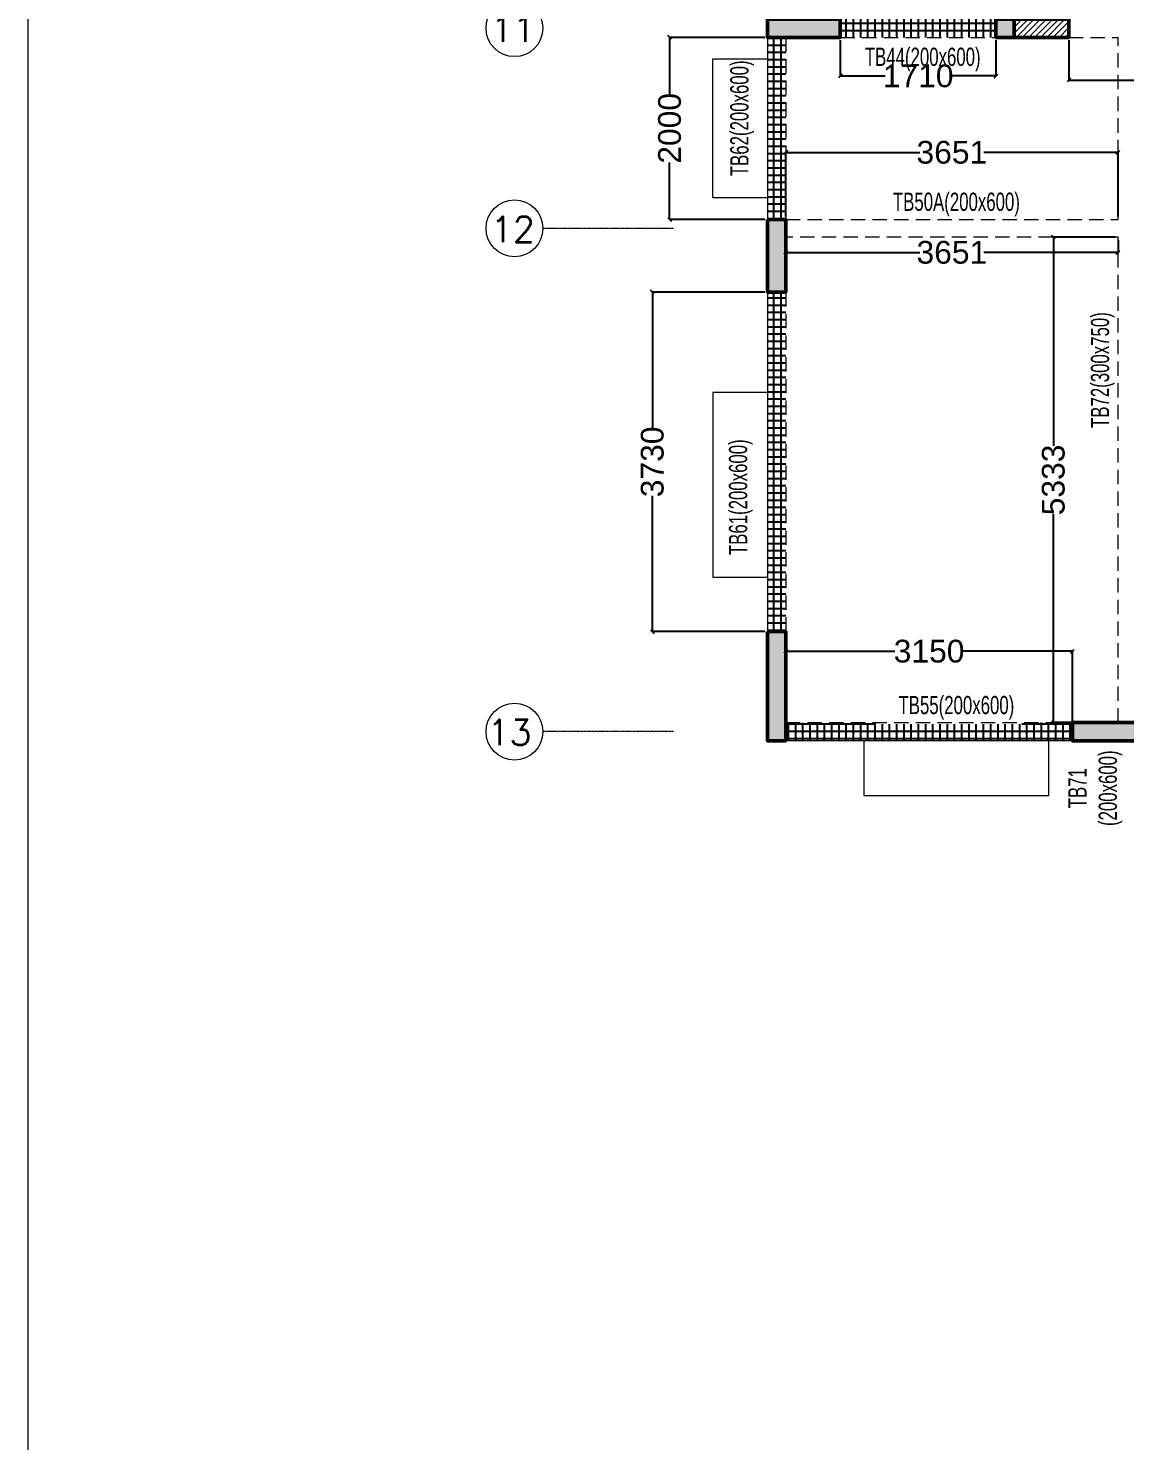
# Model space of a CAD drawing. Header units: millimetres. Extents: x 985 to 38342, y 12 to 70744.
# Drawn here: x 985 to 13029, y 15534 to 31057 of the extents above; entities that cross this region are included whole.
import ezdxf

# ---------------------------------------------------------------- set-up
doc = ezdxf.new("R2010")
doc.units = ezdxf.units.MM
doc.linetypes.add('ACAD_ISO04W100', pattern=[30, 24, -3, 0, -3])
doc.linetypes.add('HIDDEN', pattern=[9.524999999999995, 6.349999999999998, -3.174999999999998])
for name, color, linetype, lineweight in [('A-ANNO-DIMS', 8, 'Continuous', 15), ('A-ANNO-GRID-LINE', 8, 'ACAD_ISO04W100', 20), ('A-ANNO-GRID-TEXT', 13, 'Continuous', 15), ('A-CLMN', 5, 'Continuous', 50), ('A-CONC', 5, 'Continuous', 40), ('A-CONC-PATT', 253, 'Continuous', 0), ('S - BEAM', 7, 'Continuous', 13), ('S - BEAM TXT', 30, 'Continuous', 13), ('STR-Stair', 1, 'Continuous', 13)]:
    doc.layers.add(name, color=color, linetype=linetype, lineweight=lineweight)
for name, color, linetype in [('A-HATCH', 8, 'Continuous'), ('BAND DETAILS', 2, 'Continuous'), ('S-DIM', 8, 'Continuous')]:
    doc.layers.add(name, color=color, linetype=linetype)
doc.styles.add('ROMANS', font='romans.shx')
doc.styles.add('S - GRID TXT', font='ARIALNB.TTF')
doc.styles.add('SOBHA', font='arial.ttf')
doc.dimstyles.new('S--20', dxfattribs={"dimscale": 20, "dimtxt": 12.5, "dimasz": 2, "dimexe": 0.25, "dimexo": 1.5, "dimgap": 0.1, "dimtad": 0, "dimdec": 0, "dimrnd": 0.0005, "dimzin": 0, "dimdsep": 46, "dimtxsty": 'SOBHA', "dimblk": 'OBLIQUE', "dimcen": 0.09, "dimclrd": 8, "dimclre": 8, "dimclrt": 4, "dimadec": 0, "dimazin": 0, "dimtfac": 1, "dimtdec": 0, "dimtofl": 0, "dimtmove": 0, "dimatfit": 3, "dimfxl": 0.18, "dimtolj": 1, "dimtzin": 0, "dimlwd": -1, "dimlwe": -1, "dimarcsym": 0})
pattern_1 = [(0, (-329675.8588401948, 2225829.378379675), (0, 79.375), []), (90, (-329675.8588401948, 2225829.378379675), (-79.375, 4.9e-15), [])]

# ---------------------------------------------------------------- blocks, each defined once
blk = doc.blocks.new('A$C1f563a89')
at = {"layer": 'BAND DETAILS', "linetype": 'ByBlock', "elevation": 0.584743532740303}
blk.add_lwpolyline([(-2209.583691805368, -37459.97341243131), (-2009.583691805369, -37459.97341243131), (-2009.583691805369, -38659.97341243131), (-2209.583691805368, -38659.97341243131)], close=True, dxfattribs=at)
at = {"layer": 'S - BEAM', "linetype": 'ByBlock', "ltscale": 25}
for p, q in [((-2209.583691805368, -30929.97341517313, 0.584743532740303), (-2209.583691805368, -32929.97341243131, 0.584743532740303)), ((-2209.583691805368, -33729.97341243131, 0.584743532740303), (-2209.583691805368, -37459.97341243131, 0.584743532740303)), ((1140.722498506307, -38659.97340581566, 0.7751317093305073), (-2009.583691805369, -38659.97340581566, 0.5847435330583548))]:
    blk.add_line(p, q, dxfattribs=at)
at = {"layer": 'S - BEAM', "linetype": 'HIDDEN', "ltscale": 25}
for p, q in [((-2009.583691805369, -30929.97341517313, 0.584743532740303), (-2009.583691805369, -32929.97341243131, 0.584743532740303)), ((-1409.583691805368, -30929.97341517313, 0.7751317093305073), (300.409629574744, -30929.97341517313, 0.7751317093305073)), ((1100.409629574744, -30929.97341517313, 0.7751317093305073), (1640.944565874583, -30929.97341517219, 0.7751317093305073)), ((1640.944476786768, -32929.97339912551, 0.7751317093305073), (1640.944565874641, -30929.97341517313, 0.7751317093305073)), ((-2009.583691805369, -32929.97341243131, 0.5847435327763418), (1640.94447678671, -32929.97339947988, 0.5847435327763418)), ((1640.944467997469, -33127.29164365865, 0.5847435327763418), (-2009.583691805369, -33127.29165660963, 0.5847435327763418)), ((1640.944230458932, -38459.97341243131, 0.7751317093305073), (1640.944467997469, -33127.29164330382, 0.7751317093305073)), ((-2009.583691805369, -33729.97341243131, 0.584743532740303), (-2009.583691805369, -37459.97341243131, 0.584743532740303)), ((-2009.583691805369, -38459.97340911068, 0.5847435330583548), (1140.722498506307, -38459.97340911068, 0.7751317093305073))]:
    blk.add_line(p, q, dxfattribs=at)
at = {"layer": 'S - BEAM', "color": 7, "linetype": 'ByBlock'}
for points, elevation in [([(-2209.580885924283, -32694.97252653167), (-2809.580897863721, -32694.97252653167), (-2809.194378700282, -31164.97255722107), (-2209.194417584862, -31164.97249584273)], 0.842479292550964), ([(-2209.194414387981, -34831.77422994841), (-2809.194378048589, -34831.77422994841), (-2809.194378048589, -36861.77421467658), (-2209.194384200324, -36861.77421467658)], 0.9655198850898195), ([(-1149.580891894467, -38659.97252268391), (-1149.580891894467, -39259.97252268391), (880.4191081055322, -39259.97252268391), (880.4191081055322, -38659.97252268391)], 0.842479292550964)]:
    blk.add_lwpolyline(points, dxfattribs=dict(at, elevation=elevation))
at = {"layer": 'S - BEAM TXT', "char_height": 200, "attachment_point": 8, "style": 'S - GRID TXT'}
for s, insert in [('{\\fSwis721 LtCn BT|b0|i0|c0|p34;\\W0.9;TB44(200x600)}', (-504.4661171347834, -31303.86366816284, 1.380283118706762)), ('{\\fSwis721 LtCn BT|b0|i0|c0|p34;\\W0.9;TB55(200x600)}', (-134.6122261283453, -38427.81086914474, 0.5039149827269496))]:
    blk.add_mtext(s, dxfattribs=dict(at, insert=insert))
at = {"layer": 'S - BEAM TXT', "char_height": 200, "attachment_point": 8, "rotation": 90.00000000000001, "style": 'S - GRID TXT'}
for s, insert in [('{\\fSwis721 LtCn BT|b0|i0|c0|p34;\\W0.9;TB62(200x600)}', (-2358.078560018213, -31819.39801172074, 1.282946093514498)), ('{\\fSwis721 LtCn BT|b0|i0|c0|p34;\\W0.9;TB72(300x750)}', (1602.954813184449, -34586.56469454151, 1.17754806701759)), ('{\\fSwis721 LtCn BT|b0|i0|c0|p34;\\W0.9;TB61(200x600)}', (-2372.493216372328, -35983.34887731728, 1.092557916953056)), ('{\\fSwis721 LtCn BT|b0|i0|c0|p34;\\W0.9;TB71\\P(200x600)}', (1688.744962298311, -39181.38676451193, 0.5928045342804966))]:
    blk.add_mtext(s, dxfattribs=dict(at, insert=insert))
at = {"layer": 'S - BEAM TXT', "color": 1, "insert": (-134.388459550566, -32896.76385893719, 1.550263418661014), "char_height": 200, "attachment_point": 8, "style": 'S - GRID TXT'}
blk.add_mtext('{\\fSwis721 LtCn BT|b0|i0|c0|p34;\\W0.9;TB50A(200x600)}', dxfattribs=at)
blk = doc.blocks.new('STRG')
at = {"layer": 'A-ANNO-DIMS', "linetype": 'ACAD_ISO04W100'}
for p, q in [((19340.25773405009, -1628709.725189139, -0.2542723052504527), (17903.92517464317, -1628709.725189139, -0.2542723052504527)), ((19340.25773405009, -1634239.725303114, -0.2542723053711051), (17903.92517464317, -1634239.725303114, -0.2542723053711051))]:
    blk.add_line(p, q, dxfattribs=at)
at = {"layer": 'A-ANNO-GRID-TEXT'}
for centre in [(17591.66331076168, -1626509.725312446, 0.1434484691240639), (17591.66331076168, -1628709.72518914), (17591.66331076168, -1634239.725303114, -0.2542723053711051)]:
    blk.add_circle(centre, 312.2618638814893, dxfattribs=at)
at = {"layer": 'A-ANNO-GRID-TEXT', "style": 'ROMANS'}
for s, p in [('11', (17332.55875392165, -1626660.503713191, 0.3977207740925035)), ('12', (17332.55875392165, -1628860.503589885, 0.2542723049684396)), ('13', (17296.08000451978, -1634390.50370386))]:
    blk.add_text(s, height=282.1791775193414, dxfattribs=at).set_placement(p)
blk = doc.blocks.new('TERRACE CL')
at = {"layer": 'A-CONC-PATT'}
h = blk.add_hatch(color=256, dxfattribs=at)
h.dxf.hatch_style = 1
h.paths.add_polyline_path([(800.0000000001163, 7730), (800.0000000001163, 7930), (1.164153e-10, 7930), (1.164153e-10, 7730)])
h = blk.add_hatch(color=256, dxfattribs=at)
h.dxf.hatch_style = 1
h.paths.add_polyline_path([(2709.993321380113, 7929.999997258185), (2510.000000000117, 7929.999997258185), (2510.000000000117, 7730), (2709.993321380113, 7730)])
h = blk.add_hatch(dxfattribs=at)
h.set_pattern_fill('ANSI31', color=256, scale=15)
h.set_pattern_definition([(45, (-338780.4163081947, 2202602.752840752), (-33.67596045400933, 33.67596045400933), [])])
h.paths.add_polyline_path([(2709.993321380113, 7930), (2709.993321380113, 7730), (3310.000000000117, 7730), (3310.000000000117, 7930)])
h = blk.add_hatch(color=256, dxfattribs=at)
h.dxf.hatch_style = 1
h.paths.add_polyline_path([(199.9999188025249, 5730), (-8.11974750832e-05, 5730), (-8.11974750832e-05, 4930), (199.9999188025249, 4930)])
h = blk.add_hatch(color=256, dxfattribs=at)
h.dxf.hatch_style = 1
h.paths.add_polyline_path([(200, 1200), (0, 1200), (0, 0), (200, 0)])
h = blk.add_hatch(color=256, dxfattribs=at)
h.dxf.hatch_style = 1
h.paths.add_polyline_path([(4150, 1.413282007e-06), (4150, 200.000001413282), (3350, 200.000001413282), (3350, 1.413282007e-06)])
at = {"layer": 'A-CLMN'}
for points in [[(800.0000000001163, 7930), (800.0000000001163, 7730), (1.164153e-10, 7730), (1.164153e-10, 7930)], [(2709.993321380113, 7730), (3310.000000000117, 7730), (3310.000000000117, 7930), (2709.993321380113, 7930)], [(4150, 200.000001413282), (3350, 200.000001413282), (3350, 1.413282007e-06), (4150, 1.413282007e-06)]]:
    blk.add_lwpolyline(points, close=True, dxfattribs=at)
for points, elevation in [([(2709.993321380113, 7929.999997258185), (2510.000000000117, 7929.999997258185), (2510.000000000117, 7730), (2709.993321380113, 7730)], 0.1903881762721523), ([(-8.11974750832e-05, 5730), (199.9999188025249, 5730), (199.9999188025249, 4930), (-8.11974750832e-05, 4930)], -9.210335111893109), ([(0, 1200), (200, 1200), (200, 0), (0, 0)], -0.1903881762721531)]:
    blk.add_lwpolyline(points, close=True, dxfattribs=dict(at, elevation=elevation))
for points, elevation in [([(199.9999188025249, 5730), (-8.11974750832e-05, 5730)], -8.812614337518593), ([(200, 1200), (0, 1200)], -0.1903881765541657)]:
    blk.add_lwpolyline(points, dxfattribs=dict(at, elevation=elevation))
at = {"layer": 'A-CONC', "ltscale": 50}
for points in [[(1.164153e-10, 7730), (200.0000000001164, 7730)], [(1.164153e-10, 7730), (200.0000000001164, 7730)], [(0, 0), (200, 0)]]:
    blk.add_lwpolyline(points, dxfattribs=at)
at = {"layer": 'A-CONC', "ltscale": 50, "elevation": -9.210335111893109}
blk.add_lwpolyline([(-8.11974750832e-05, 4930), (199.9999188025249, 4930)], dxfattribs=at)
blk.add_lwpolyline([(-8.11974750832e-05, 4930), (199.9999188025249, 4930)], dxfattribs=at)
blk = doc.blocks.new('_Oblique')
at = {"color": 0, "linetype": 'ByBlock', "lineweight": -2}
blk.add_line((-0.5, -0.5), (0.5, 0.5), dxfattribs=at)
blk = doc.blocks.new('*D277')
at = {"layer": 'Defpoints', "color": 0, "linetype": 'ByBlock', "transparency": 16777216}
for p in [(9304.557467999895, 28759.3072947448, -0.1903881765541655), (12955.08562780273, 28759.30730769577, -0.1903881765541655), (9304.557467999895, 28592.98501513692)]:
    blk.add_point(p, dxfattribs=at)
at = {"layer": 'S-DIM', "color": 8, "transparency": 16777216}
for p, q in [((9304.557467999895, 28729.3072947448), (9304.557467999895, 28587.98501513692)), ((12955.08562780273, 28729.30730769576), (12955.08562780273, 28587.98501513692)), ((9304.557467999895, 28592.98501513692), (10778.74242102546, 28592.98501513692)), ((12955.08562780273, 28592.98501513692), (11480.90067477717, 28592.98501513692))]:
    blk.add_line(p, q, dxfattribs=at)
at = {"layer": 'S-DIM', "color": 8, "linetype": 'ByBlock', "transparency": 16777216, "xscale": 40, "yscale": 40, "zscale": 40, "rotation": 180}
blk.add_blockref('_Oblique', (9304.557467999895, 28592.98501513692), dxfattribs=at)
at = {"layer": 'S-DIM', "color": 8, "linetype": 'ByBlock', "transparency": 16777216, "xscale": 40, "yscale": 40, "zscale": 40}
blk.add_blockref('_Oblique', (12955.08562780273, 28592.98501513692), dxfattribs=at)
at = {"layer": 'S-DIM', "color": 4, "linetype": 'ByBlock', "transparency": 16777216, "insert": (11129.82154790131, 28592.98501513692), "char_height": 250, "attachment_point": 5, "style": 'SOBHA'}
blk.add_mtext('\\A1;3651', dxfattribs=at)
blk = doc.blocks.new('*D307')
at = {"layer": 'Defpoints', "color": 0, "linetype": 'ByBlock', "transparency": 16777216}
for p in [(9904.557467999895, 30956.62553618129), (11614.55746800001, 30956.62553892311), (11614.55746800001, 30531.91674017793)]:
    blk.add_point(p, dxfattribs=at)
at = {"layer": 'S-DIM', "color": 8, "transparency": 16777216}
for p, q in [((9904.557467999895, 30926.6255361813), (9904.557467999895, 30526.91674017793)), ((11614.55746800001, 30926.62553892311), (11614.55746800001, 30526.91674017793)), ((9904.557467999895, 30531.91674017793), (10396.45583089217, 30531.91674017793)), ((11614.55746800001, 30531.91674017793), (11122.65910510773, 30531.91674017793))]:
    blk.add_line(p, q, dxfattribs=at)
at = {"layer": 'S-DIM', "color": 8, "linetype": 'ByBlock', "transparency": 16777216, "xscale": 40, "yscale": 40, "zscale": 40, "rotation": 180}
blk.add_blockref('_Oblique', (9904.557467999895, 30531.91674017793), dxfattribs=at)
at = {"layer": 'S-DIM', "color": 8, "linetype": 'ByBlock', "transparency": 16777216, "xscale": 40, "yscale": 40, "zscale": 40}
blk.add_blockref('_Oblique', (11614.55746800001, 30531.91674017793), dxfattribs=at)
at = {"layer": 'S-DIM', "color": 4, "linetype": 'ByBlock', "transparency": 16777216, "insert": (10759.55746799995, 30531.91674017793), "char_height": 250, "attachment_point": 5, "style": 'SOBHA'}
blk.add_mtext('\\A1;1710', dxfattribs=at)
blk = doc.blocks.new('*D223')
at = {"layer": 'Defpoints', "color": 0, "linetype": 'ByBlock', "transparency": 16777216}
for p in [(12414.55746800001, 30956.62553892311, -0.1903881762718811), (16544.5574679999, 30956.62563646425, -0.1903881762721523), (16544.5574679999, 30487.80503890643)]:
    blk.add_point(p, dxfattribs=at)
at = {"layer": 'S-DIM', "color": 8, "transparency": 16777216}
for p, q in [((12414.55746800001, 30926.62553892311), (12414.55746800001, 30482.80503890643)), ((16544.5574679999, 30926.62563646425), (16544.5574679999, 30482.80503890643)), ((12414.55746800001, 30487.80503890643), (14099.65842297949, 30487.80503890643)), ((16544.5574679999, 30487.80503890643), (14859.45651302042, 30487.80503890643))]:
    blk.add_line(p, q, dxfattribs=at)
at = {"layer": 'S-DIM', "color": 8, "linetype": 'ByBlock', "transparency": 16777216, "xscale": 40, "yscale": 40, "zscale": 40, "rotation": 180}
blk.add_blockref('_Oblique', (12414.55746800001, 30487.80503890643), dxfattribs=at)
at = {"layer": 'S-DIM', "color": 8, "linetype": 'ByBlock', "transparency": 16777216, "xscale": 40, "yscale": 40, "zscale": 40}
blk.add_blockref('_Oblique', (16544.5574679999, 30487.80503890643), dxfattribs=at)
at = {"layer": 'S-DIM', "color": 4, "linetype": 'ByBlock', "transparency": 16777216, "insert": (14479.55746799995, 30487.80503890643), "char_height": 250, "attachment_point": 5, "style": 'SOBHA'}
blk.add_mtext('\\A1;4130', dxfattribs=at)
blk = doc.blocks.new('*D311')
at = {"layer": 'Defpoints', "color": 0, "linetype": 'ByBlock', "transparency": 16777216}
for p in [(12955.08563659197, 29692.19255225899), (9304.557467999895, 28956.62553892311, -0.1903881765541655), (12955.08563659197, 28956.62555187455, -0.1903881765541655)]:
    blk.add_point(p, dxfattribs=at)
at = {"layer": 'S-DIM', "color": 8, "transparency": 16777216}
for p, q in [((9304.557467999895, 28986.62553892311), (9304.557467999895, 29697.19255225899)), ((9304.557467999895, 29692.19255225899), (10778.74242542008, 29692.19255225899)), ((12955.08563659197, 29692.19255225899), (11480.90067917179, 29692.19255225899)), ((12955.08563659197, 28986.62555187454), (12955.08563659197, 29697.19255225899))]:
    blk.add_line(p, q, dxfattribs=at)
at = {"layer": 'S-DIM', "color": 8, "linetype": 'ByBlock', "transparency": 16777216, "xscale": 40, "yscale": 40, "zscale": 40, "rotation": 180}
blk.add_blockref('_Oblique', (9304.557467999895, 29692.19255225899), dxfattribs=at)
at = {"layer": 'S-DIM', "color": 8, "linetype": 'ByBlock', "transparency": 16777216, "xscale": 40, "yscale": 40, "zscale": 40}
blk.add_blockref('_Oblique', (12955.08563659197, 29692.19255225899), dxfattribs=at)
at = {"layer": 'S-DIM', "color": 4, "linetype": 'ByBlock', "transparency": 16777216, "insert": (11129.82155229593, 29692.19255225899), "char_height": 250, "attachment_point": 5, "style": 'SOBHA'}
blk.add_mtext('\\A1;3651', dxfattribs=at)
blk = doc.blocks.new('*D314')
at = {"layer": 'Defpoints', "color": 0, "linetype": 'ByBlock', "transparency": 16777216}
for p in [(12454.86365831157, 24209.86670275292), (9304.557467999895, 23226.62553892311, -0.1903881762718811), (12454.86365831157, 23226.62554553876)]:
    blk.add_point(p, dxfattribs=at)
at = {"layer": 'S-DIM', "color": 8, "transparency": 16777216}
for p, q in [((9304.557467999895, 23256.62553892311), (9304.557467999895, 24214.86670275291)), ((12454.86365831157, 23256.62554553876), (12454.86365831157, 24214.86670275291)), ((9304.557467999895, 24209.86670275292), (10504.92747993609, 24209.86670275292)), ((12454.86365831157, 24209.86670275292), (11254.49364637538, 24209.86670275292))]:
    blk.add_line(p, q, dxfattribs=at)
at = {"layer": 'S-DIM', "color": 8, "linetype": 'ByBlock', "transparency": 16777216, "xscale": 40, "yscale": 40, "zscale": 40, "rotation": 180}
blk.add_blockref('_Oblique', (9304.557467999895, 24209.86670275292), dxfattribs=at)
at = {"layer": 'S-DIM', "color": 8, "linetype": 'ByBlock', "transparency": 16777216, "xscale": 40, "yscale": 40, "zscale": 40}
blk.add_blockref('_Oblique', (12454.86365831157, 24209.86670275292), dxfattribs=at)
at = {"layer": 'S-DIM', "color": 4, "linetype": 'ByBlock', "transparency": 16777216, "insert": (10879.71056315573, 24209.86670275292), "char_height": 250, "attachment_point": 5, "style": 'SOBHA'}
blk.add_mtext('\\A1;3150', dxfattribs=at)
blk = doc.blocks.new('*D231')
at = {"layer": 'Defpoints', "color": 0, "linetype": 'ByBlock', "transparency": 16777216}
for p in [(7840.185104052513, 28156.62553892312), (9104.557386802424, 28156.62553892313, -9.400723288165262), (9104.557467999899, 24426.62553892311, -0.1903881765902042)]:
    blk.add_point(p, dxfattribs=at)
at = {"layer": 'S-DIM', "color": 8, "transparency": 16777216}
for p, q in [((9074.557386802422, 28156.62553892313), (7835.185104052513, 28156.62553892312)), ((7840.185104052513, 28156.62553892312), (7840.185104052513, 26666.40862214276)), ((7840.185104052513, 24426.62553892311), (7840.185104052513, 25916.84245570347)), ((9074.5574679999, 24426.62553892311), (7835.185104052513, 24426.62553892311))]:
    blk.add_line(p, q, dxfattribs=at)
at = {"layer": 'S-DIM', "color": 8, "linetype": 'ByBlock', "transparency": 16777216, "xscale": 40, "yscale": 40, "zscale": 40}
for p, rotation in [((7840.185104052513, 28156.62553892312), 90), ((7840.185104052513, 24426.62553892311), 270)]:
    blk.add_blockref('_Oblique', p, dxfattribs=dict(at, rotation=rotation))
at = {"layer": 'S-DIM', "color": 4, "linetype": 'ByBlock', "transparency": 16777216, "insert": (7840.185104052519, 26291.62553892311), "char_height": 250, "attachment_point": 5, "rotation": 90, "style": 'SOBHA'}
blk.add_mtext('\\A1;3730', dxfattribs=at)
blk = doc.blocks.new('*D232')
at = {"layer": 'Defpoints', "color": 0, "linetype": 'ByBlock', "transparency": 16777216}
for p in [(9104.557467999899, 30956.62553618131, -0.1903881765902042), (8030.127469397127, 28956.62553892312), (9104.557467999899, 28956.62553892313, -0.1903881765902042)]:
    blk.add_point(p, dxfattribs=at)
at = {"layer": 'S-DIM', "color": 8, "transparency": 16777216}
for p, q in [((9074.5574679999, 30956.62553618131), (8025.127469397125, 30956.62553618131)), ((8030.127469397125, 30956.62553618131), (8030.127469397127, 30333.62553755222)), ((8030.127469397127, 28956.62553892312), (8030.127469397127, 29579.62553755221)), ((9074.5574679999, 28956.62553892313), (8025.127469397126, 28956.62553892312))]:
    blk.add_line(p, q, dxfattribs=at)
at = {"layer": 'S-DIM', "color": 8, "linetype": 'ByBlock', "transparency": 16777216, "xscale": 40, "yscale": 40, "zscale": 40}
for p, rotation in [((8030.127469397125, 30956.62553618131), 90), ((8030.127469397127, 28956.62553892312), 270)]:
    blk.add_blockref('_Oblique', p, dxfattribs=dict(at, rotation=rotation))
at = {"layer": 'S-DIM', "color": 4, "linetype": 'ByBlock', "transparency": 16777216, "insert": (8030.127469397132, 29956.6255375522), "char_height": 250, "attachment_point": 5, "rotation": 90, "style": 'SOBHA'}
blk.add_mtext('\\A1;2000', dxfattribs=at)
blk = doc.blocks.new('*D322')
at = {"layer": 'Defpoints', "color": 0, "linetype": 'ByBlock', "transparency": 16777216}
for p in [(12244.9265700831, 28759.30730805062), (12955.08562780274, 28759.30730805062), (12955.0853902642, 23426.62553892312)]:
    blk.add_point(p, dxfattribs=at)
at = {"layer": 'S-DIM', "color": 8, "transparency": 16777216}
for p, q in [((12925.08562780274, 28759.30730805062), (12239.9265700831, 28759.30730805062)), ((12244.9265700831, 28759.30730805062), (12244.9265700831, 26468.26110288659)), ((12244.9265700831, 23426.62553892312), (12244.9265700831, 25717.67174408714)), ((12925.0853902642, 23426.62553892312), (12239.9265700831, 23426.62553892312))]:
    blk.add_line(p, q, dxfattribs=at)
at = {"layer": 'S-DIM', "color": 8, "linetype": 'ByBlock', "transparency": 16777216, "xscale": 40, "yscale": 40, "zscale": 40}
for p, rotation in [((12244.9265700831, 28759.30730805062), 90), ((12244.9265700831, 23426.62553892312), 270)]:
    blk.add_blockref('_Oblique', p, dxfattribs=dict(at, rotation=rotation))
at = {"layer": 'S-DIM', "color": 4, "linetype": 'ByBlock', "transparency": 16777216, "insert": (12244.92657008311, 26092.96642348685), "char_height": 250, "attachment_point": 5, "rotation": 90, "style": 'SOBHA'}
blk.add_mtext('\\A1;5333', dxfattribs=at)

msp = doc.modelspace()

# ---------------------------------------------------------------- hatches: boundary and pattern name
at = {"layer": 'A-HATCH', "linetype": 'ByBlock'}
h = msp.add_hatch(dxfattribs=at)
h.set_pattern_fill('NET', color=8, scale=25)
h.set_pattern_definition(pattern_1)
h.paths.add_polyline_path([(9304.557467999895, 28156.62553892311), (9104.557467999894, 28156.62553892311), (9104.557467999894, 24426.62553892311), (9304.557467999895, 24426.62553892311)])
h.paths.add_polyline_path([(9104.557467999894, 28956.62553892311), (9304.557467999895, 28956.62553892311), (9304.557467999895, 30956.62553892311), (9104.557467999894, 30956.62553892311)])
h.paths.add_polyline_path([(11614.55078938001, 30956.62553618129), (11614.55746800001, 30956.62553618129), (11614.55746800001, 31156.62553618129), (9904.557468000012, 31156.62553618129), (9904.557468000012, 30956.62553618129)])
h = msp.add_hatch(dxfattribs=at)
h.set_pattern_fill('NET', color=8, scale=25)
h.set_pattern_definition(pattern_1)
h.paths.add_polyline_path([(12454.55746799989, 23226.62554553876), (12454.55746799989, 23426.62554224374), (11899.69276067565, 23426.62554224374), (11899.69276067565, 23408.78808220968), (10459.36510667824, 23408.78808220968), (9304.557467999895, 23426.62554224374), (9304.557467999895, 23226.62554553876)])

# ---------------------------------------------------------------- linework, layer by layer
at = {"layer": 'STR-Stair', "linetype": 'ByBlock', "elevation": 0.1903881765541655}
msp.add_lwpolyline([(984.8653448520618, 69588.55445023885), (38341.64896774277, 69588.55445023885), (38341.64896774277, 12.13965345619454), (984.8653448520618, 12.13965345619454)], close=True, dxfattribs=at)

# ---------------------------------------------------------------- block references
at = {"layer": 'A-ANNO-GRID-LINE'}
msp.add_blockref('STRG', (-11266.29386151835, 1657567.009909619, -0.397818811541352), dxfattribs=at)
at = {"layer": 'BAND DETAILS', "linetype": 'ByBlock'}
msp.add_blockref('TERRACE CL', (9104.557467999894, 23226.62553892311, -0.1903881762721523), dxfattribs=at)
at = {"layer": 'S - BEAM', "color": 7, "linetype": 'ByBlock'}
msp.add_blockref('A$C1f563a89', (11314.14115980526, 61886.59895135442, -0.7751317093305073), dxfattribs=at)

# ---------------------------------------------------------------- dimensions: what is measured, and where the dimension line sits
at = {"layer": 'S-DIM', "linetype": 'ByBlock'}
for base, p1, p2, picture, middle in [((8030.127469397127, 28956.62553892312), (9104.557467999894, 30956.62553618129, -0.1903881765902042), (9104.557467999894, 28956.62553892311, -0.1903881765902042), '*D232', (8030.127469397132, 29956.6255375522)), ((12244.9265700831, 28759.30730805062), (12955.08539026419, 23426.62553892311), (12955.08562780273, 28759.3073080506), '*D322', (12244.92657008311, 26092.96642348685)), ((7840.185104052513, 28156.62553892312), (9104.557467999894, 24426.62553892311, -0.1903881765902042), (9104.55738680242, 28156.62553892311, -9.400723288165262), '*D231', (7840.185104052519, 26291.62553892311))]:
    dim = msp.add_linear_dim(base=base, p1=p1, p2=p2, angle=90, dimstyle='S--20', dxfattribs=at)
    dim.commit()
    dim.dimension.update_dxf_attribs({"geometry": picture, "text_midpoint": middle})
for base, p1, p2, picture, middle in [((11614.55746800001, 30531.91674017793), (9904.557467999895, 30956.62553618129), (11614.55746800001, 30956.62553892311), '*D307', (10759.55746799995, 30531.91674017793)), ((16544.5574679999, 30487.80503890643), (12414.55746800001, 30956.62553892311, -0.1903881762718811), (16544.5574679999, 30956.62563646425, -0.1903881762721523), '*D223', (14479.55746799995, 30487.80503890643)), ((12955.08563659197, 29692.19255225899), (9304.557467999895, 28956.62553892311, -0.1903881765541655), (12955.08563659197, 28956.62555187455, -0.1903881765541655), '*D311', (11129.82155229593, 29692.19255225899)), ((9304.557467999895, 28592.98501513692), (12955.08562780273, 28759.30730769577, -0.1903881765541655), (9304.557467999895, 28759.3072947448, -0.1903881765541655), '*D277', (11129.82154790131, 28592.98501513692)), ((12454.86365831157, 24209.86670275292), (9304.557467999895, 23226.62553892311, -0.1903881762718811), (12454.86365831157, 23226.62554553876), '*D314', (10879.71056315573, 24209.86670275292))]:
    dim = msp.add_linear_dim(base=base, p1=p1, p2=p2, dimstyle='S--20', dxfattribs=at)
    dim.commit()
    dim.dimension.update_dxf_attribs({"geometry": picture, "text_midpoint": middle})

doc.saveas('drawing.dxf')
